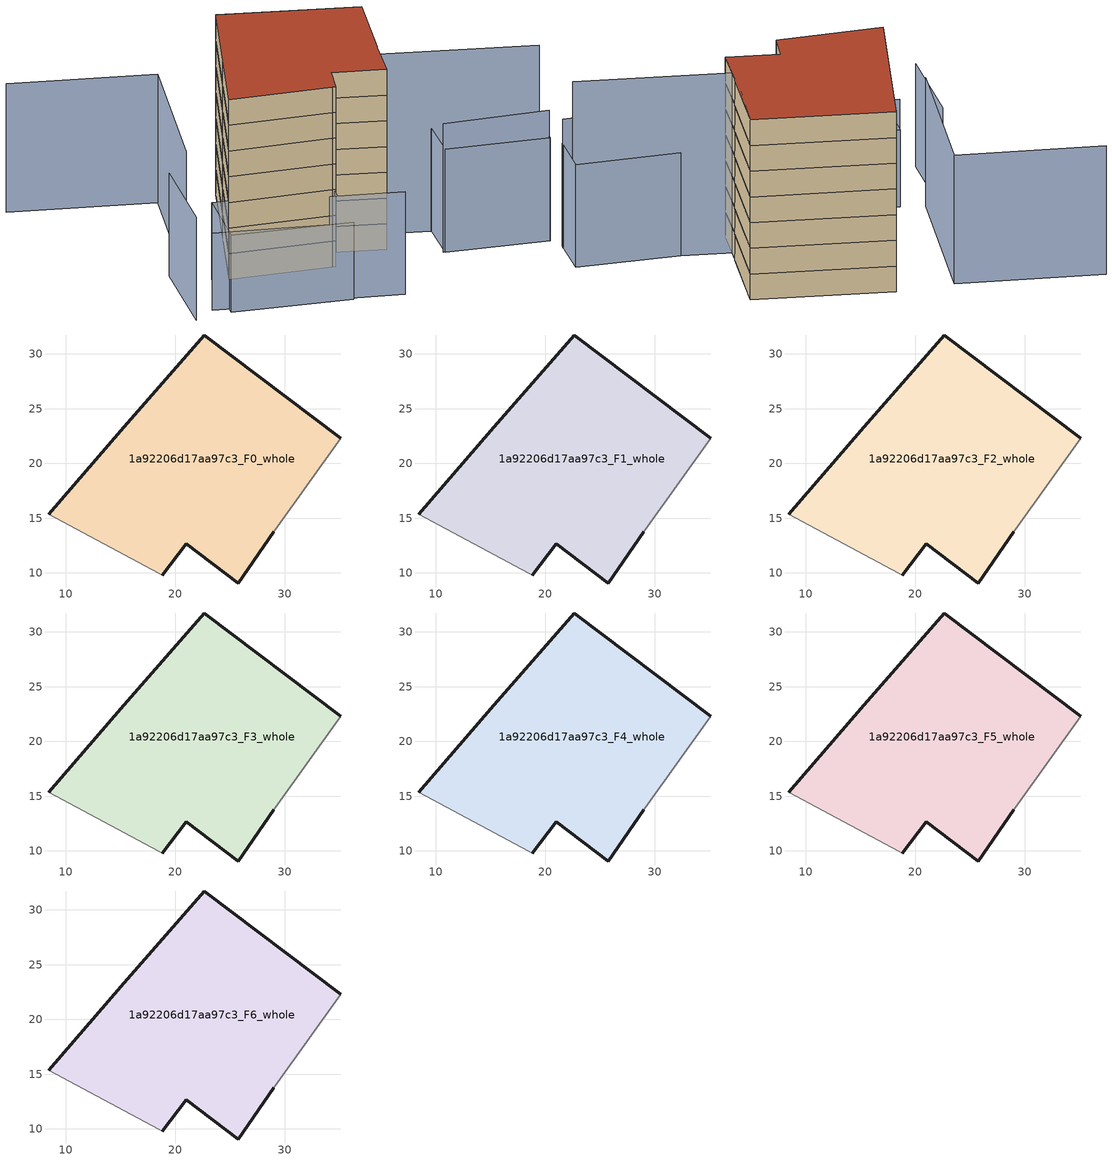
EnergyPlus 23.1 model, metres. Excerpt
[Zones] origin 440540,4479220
1a92206d17aa97c3_F0_whole
 floor ground (EU_floor_Construction): 35.15,22.31 29.15,13.96 29,13.75 25.78,9.08 21.04,12.67 18.85,9.77 18.52,9.95 8.45,15.37 15.06,22.98 22.67,31.73 z0
 wall outside (EU_wall_Construction): 18.85,9.77 21.04,12.67 25.78,9.08 29,13.75 / 35.15,22.31 22.67,31.73 15.06,22.98 8.45,15.37 z0:3
 wall adiabatic (EU_wall_Construction): 8.45,15.37 18.52,9.95 18.85,9.77 / 29,13.75 29.15,13.96 35.15,22.31 z0:3
1a92206d17aa97c3_F1_whole
 floor to 1a92206d17aa97c3_F0_whole (EU_floor_Construction): 35.15,22.31 29.15,13.96 29,13.75 25.78,9.08 21.04,12.67 18.85,9.77 18.52,9.95 8.45,15.37 15.06,22.98 22.67,31.73 z3
 wall outside (EU_wall_Construction): 18.85,9.77 21.04,12.67 25.78,9.08 29,13.75 / 35.15,22.31 22.67,31.73 15.06,22.98 8.45,15.37 z3:6
 wall adiabatic (EU_wall_Construction): 8.45,15.37 18.52,9.95 18.85,9.77 / 29,13.75 29.15,13.96 35.15,22.31 z3:6
1a92206d17aa97c3_F2_whole
 floor to 1a92206d17aa97c3_F1_whole (EU_floor_Construction): 35.15,22.31 29.15,13.96 29,13.75 25.78,9.08 21.04,12.67 18.85,9.77 18.52,9.95 8.45,15.37 15.06,22.98 22.67,31.73 z6
 wall outside (EU_wall_Construction): 18.85,9.77 21.04,12.67 25.78,9.08 29,13.75 / 35.15,22.31 22.67,31.73 15.06,22.98 8.45,15.37 z6:9
 wall adiabatic (EU_wall_Construction): 8.45,15.37 18.52,9.95 18.85,9.77 / 29,13.75 29.15,13.96 35.15,22.31 z6:9
1a92206d17aa97c3_F3_whole
 floor to 1a92206d17aa97c3_F2_whole (EU_floor_Construction): 35.15,22.31 29.15,13.96 29,13.75 25.78,9.08 21.04,12.67 18.85,9.77 18.52,9.95 8.45,15.37 15.06,22.98 22.67,31.73 z9
 wall outside (EU_wall_Construction): 18.85,9.77 21.04,12.67 25.78,9.08 29,13.75 / 35.15,22.31 22.67,31.73 15.06,22.98 8.45,15.37 z9:12
 wall adiabatic (EU_wall_Construction): 8.45,15.37 18.52,9.95 18.85,9.77 / 29,13.75 29.15,13.96 35.15,22.31 z9:12
1a92206d17aa97c3_F4_whole
 floor to 1a92206d17aa97c3_F3_whole (EU_floor_Construction): 35.15,22.31 29.15,13.96 29,13.75 25.78,9.08 21.04,12.67 18.85,9.77 18.52,9.95 8.45,15.37 15.06,22.98 22.67,31.73 z12
 wall outside (EU_wall_Construction): 18.85,9.77 21.04,12.67 25.78,9.08 29,13.75 / 35.15,22.31 22.67,31.73 15.06,22.98 8.45,15.37 z12:15
 wall adiabatic (EU_wall_Construction): 8.45,15.37 18.52,9.95 18.85,9.77 / 29,13.75 29.15,13.96 35.15,22.31 z12:15
1a92206d17aa97c3_F5_whole
 floor to 1a92206d17aa97c3_F4_whole (EU_floor_Construction): 35.15,22.31 29.15,13.96 29,13.75 25.78,9.08 21.04,12.67 18.85,9.77 18.52,9.95 8.45,15.37 15.06,22.98 22.67,31.73 z15
 wall outside (EU_wall_Construction): 18.85,9.77 21.04,12.67 25.78,9.08 29,13.75 / 35.15,22.31 22.67,31.73 15.06,22.98 8.45,15.37 z15:18
 wall adiabatic (EU_wall_Construction): 8.45,15.37 18.52,9.95 18.85,9.77 / 29,13.75 29.15,13.96 35.15,22.31 z15:18
1a92206d17aa97c3_F6_whole
 floor to 1a92206d17aa97c3_F5_whole (EU_floor_Construction): 35.15,22.31 29.15,13.96 29,13.75 25.78,9.08 21.04,12.67 18.85,9.77 18.52,9.95 8.45,15.37 15.06,22.98 22.67,31.73 z18
 wall outside (EU_wall_Construction): 18.85,9.77 21.04,12.67 25.78,9.08 29,13.75 / 35.15,22.31 22.67,31.73 15.06,22.98 8.45,15.37 z18:21
 wall adiabatic (EU_wall_Construction): 8.45,15.37 18.52,9.95 18.85,9.77 / 29,13.75 29.15,13.96 35.15,22.31 z18:21
 roof outside (EU_roof_Construction): 29,13.75 29.15,13.96 35.15,22.31 22.67,31.73 15.06,22.98 8.45,15.37 18.52,9.95 18.85,9.77 21.04,12.67 25.78,9.08 z21
shading: 29.55,4.35 39.92,-1.1 / 3.7,44.22 16.86,34.66 / 16.86,34.66 5.08,18.44 z0:15; 12.47,4.19 19.11,-0.43 / 4.61,20.49 -1.29,10.47 / 39.71,-1.46 29.7,4.25 / 29.7,4.25 32.47,9.11 / 32.47,9.11 42.48,3.4 / 42.48,3.4 39.71,-1.46 z0:12; 1.7,11.07 12.18,3.78 / 14.35,2.49 2.78,9.26 / 2.78,9.26 7.1,16.64 / 7.1,16.64 18.67,9.86 / 18.67,9.86 14.35,2.49 z0:9; 41.68,2.15 27.83,12.61 / 27.83,12.61 35.15,22.31 z0:21
[Building]
EU S2 Campaign: North Axis=0; Terrain=City; Solar Distribution=FullExterior
[Site:Location]
Madrid: Latitude=40.5; Longitude=-3.5; Time Zone=1; Elevation=609
[SizingPeriod:WeatherFileDays]
AnnualSizingPeriod: Begin Month=1; Begin Day of Month=1; End Month=12; End Day of Month=31; Day of Week for Start Day=Monday; Use Weather File Daylight Saving Period=No; Use Weather File Rain and Snow Indicators=No
[MATERIAL]
EU_InternalMass_Material: Roughness=MediumRough; Thickness=0.1; Conductivity=1; Density=1800; Specific Heat=900; Thermal Absorptance=0.9; Solar Absorptance=0.7; Visible Absorptance=0.7
[MATERIAL:NOMASS] Roughness=MediumRough; Thermal Absorptance=0.9; Solar Absorptance=0.7; Visible Absorptance=0.7
Name | Thermal Resistance
EU_wall_NoMass; EU_roof_NoMass | 2.16768
EU_floor_NoMass | 1.14339
[CONSTRUCTION]
EU_wall_Construction: EU_wall_NoMass
EU_roof_Construction: EU_roof_NoMass
EU_floor_Construction: EU_floor_NoMass
EU_InternalMass_Construction: EU_InternalMass_Material
[ZONE] Type=1; Multiplier=1; Ceiling Height=autocalculate; Floor Area=autocalculate; Part of Total Floor Area=Yes
Name | Volume
1a92206d17aa97c3_F0_whole | 952.596
1a92206d17aa97c3_F1_whole; 1a92206d17aa97c3_F2_whole; 1a92206d17aa97c3_F3_whole; 1a92206d17aa97c3_F4_whole; 1a92206d17aa97c3_F5_whole; 1a92206d17aa97c3_F6_whole | 952.597
[INTERNALMASS] Construction=EU_InternalMass_Construction; Surface Area=317.532
Name | Zone or ZoneList
1a92206d17aa97c3_F0_whole_EU_InternalMass | 1a92206d17aa97c3_F0_whole
1a92206d17aa97c3_F1_whole_EU_InternalMass | 1a92206d17aa97c3_F1_whole
1a92206d17aa97c3_F2_whole_EU_InternalMass | 1a92206d17aa97c3_F2_whole
1a92206d17aa97c3_F3_whole_EU_InternalMass | 1a92206d17aa97c3_F3_whole
1a92206d17aa97c3_F4_whole_EU_InternalMass | 1a92206d17aa97c3_F4_whole
1a92206d17aa97c3_F5_whole_EU_InternalMass | 1a92206d17aa97c3_F5_whole
1a92206d17aa97c3_F6_whole_EU_InternalMass | 1a92206d17aa97c3_F6_whole
[OTHEREQUIPMENT] Fuel Type=Electricity; Design Level Calculation Method=Watts/Area; Power per Zone Floor Area=1; Fraction Latent=0; Fraction Radiant=0; Fraction Lost=0; Carbon Dioxide Generation Rate=0; EndUse Subcategory=EU_Step8_InternalGains
Name | Zone or ZoneList or Space or SpaceList | Schedule
EU_Step8_InternalGain_1a92206d17aa97c3_F0_whole_f000 | 1a92206d17aa97c3_F0_whole | EU_Step8_GainSchedule_1a92206d17aa97c3_F0_whole_f000
EU_Step8_InternalGain_1a92206d17aa97c3_F1_whole_f000 | 1a92206d17aa97c3_F1_whole | EU_Step8_GainSchedule_1a92206d17aa97c3_F1_whole_f000
EU_Step8_InternalGain_1a92206d17aa97c3_F2_whole_f000 | 1a92206d17aa97c3_F2_whole | EU_Step8_GainSchedule_1a92206d17aa97c3_F2_whole_f000
EU_Step8_InternalGain_1a92206d17aa97c3_F3_whole_f000 | 1a92206d17aa97c3_F3_whole | EU_Step8_GainSchedule_1a92206d17aa97c3_F3_whole_f000
EU_Step8_InternalGain_1a92206d17aa97c3_F4_whole_f000 | 1a92206d17aa97c3_F4_whole | EU_Step8_GainSchedule_1a92206d17aa97c3_F4_whole_f000
EU_Step8_InternalGain_1a92206d17aa97c3_F5_whole_f000 | 1a92206d17aa97c3_F5_whole | EU_Step8_GainSchedule_1a92206d17aa97c3_F5_whole_f000
EU_Step8_InternalGain_1a92206d17aa97c3_F6_whole_f000 | 1a92206d17aa97c3_F6_whole | EU_Step8_GainSchedule_1a92206d17aa97c3_F6_whole_f000
[ZONEVENTILATION:DESIGNFLOWRATE] Schedule=EU_AlwaysOn; Design Flow Rate Calculation Method=AirChanges/Hour; Air Changes per Hour=0.480546; Ventilation Type=Natural; Fan Pressure Rise=0; Fan Total Efficiency=1; Constant Term Coefficient=1; Temperature Term Coefficient=0; Velocity Term Coefficient=0; Velocity Squared Term Coefficient=0; Minimum Indoor Temperature=-100; Maximum Indoor Temperature=100; Delta Temperature=-100; Minimum Outdoor Temperature=-100; Maximum Outdoor Temperature=100; Maximum Wind Speed=40
Name | Zone or ZoneList or Space or SpaceList
EU_ConstantAir_1a92206d17aa97c3_F0_whole | 1a92206d17aa97c3_F0_whole
EU_ConstantAir_1a92206d17aa97c3_F1_whole | 1a92206d17aa97c3_F1_whole
EU_ConstantAir_1a92206d17aa97c3_F2_whole | 1a92206d17aa97c3_F2_whole
EU_ConstantAir_1a92206d17aa97c3_F3_whole | 1a92206d17aa97c3_F3_whole
EU_ConstantAir_1a92206d17aa97c3_F4_whole | 1a92206d17aa97c3_F4_whole
EU_ConstantAir_1a92206d17aa97c3_F5_whole | 1a92206d17aa97c3_F5_whole
EU_ConstantAir_1a92206d17aa97c3_F6_whole | 1a92206d17aa97c3_F6_whole
[HVACTEMPLATE:THERMOSTAT] Constant Heating Setpoint=20; Constant Cooling Setpoint=50
EU_HeatOnly_1a92206d17aa97c3_F0_whole; EU_HeatOnly_1a92206d17aa97c3_F1_whole; EU_HeatOnly_1a92206d17aa97c3_F2_whole; EU_HeatOnly_1a92206d17aa97c3_F3_whole; EU_HeatOnly_1a92206d17aa97c3_F4_whole; EU_HeatOnly_1a92206d17aa97c3_F5_whole; EU_HeatOnly_1a92206d17aa97c3_F6_whole
[HVACTEMPLATE:ZONE:IDEALLOADSAIRSYSTEM] System Availability Schedule=EU_AlwaysOn; Maximum Heating Supply Air Temperature=50; Minimum Cooling Supply Air Temperature=13; Maximum Heating Supply Air Humidity Ratio=0.0156; Minimum Cooling Supply Air Humidity Ratio=0.0077; Heating Limit=NoLimit; Cooling Limit=NoLimit; Heating Availability Schedule=EU_AlwaysOn; Cooling Availability Schedule=EU_CoolingOff; Dehumidification Control Type=ConstantSensibleHeatRatio; Cooling Sensible Heat Ratio=0.7; Dehumidification Setpoint=60; Humidification Control Type=None; Humidification Setpoint=30; Outdoor Air Method=None; Outdoor Air Flow Rate per Person=0.00944; Outdoor Air Flow Rate per Zone Floor Area=0; Outdoor Air Flow Rate per Zone=0; Demand Controlled Ventilation Type=None; Outdoor Air Economizer Type=NoEconomizer; Heat Recovery Type=None; Sensible Heat Recovery Effectiveness=0.7; Latent Heat Recovery Effectiveness=0.65
Name | Template Thermostat
1a92206d17aa97c3_F0_whole | EU_HeatOnly_1a92206d17aa97c3_F0_whole
1a92206d17aa97c3_F1_whole | EU_HeatOnly_1a92206d17aa97c3_F1_whole
1a92206d17aa97c3_F2_whole | EU_HeatOnly_1a92206d17aa97c3_F2_whole
1a92206d17aa97c3_F3_whole | EU_HeatOnly_1a92206d17aa97c3_F3_whole
1a92206d17aa97c3_F4_whole | EU_HeatOnly_1a92206d17aa97c3_F4_whole
1a92206d17aa97c3_F5_whole | EU_HeatOnly_1a92206d17aa97c3_F5_whole
1a92206d17aa97c3_F6_whole | EU_HeatOnly_1a92206d17aa97c3_F6_whole
[SIZING:ZONE] Zone Cooling Design Supply Air Temperature Input Method=SupplyAirTemperature; Zone Cooling Design Supply Air Temperature=13; Zone Heating Design Supply Air Temperature Input Method=SupplyAirTemperature; Zone Heating Design Supply Air Temperature=50; Zone Cooling Design Supply Air Humidity Ratio=0.008; Zone Heating Design Supply Air Humidity Ratio=0.008; Cooling Design Air Flow Method=DesignDay; Cooling Design Air Flow Rate=0; Cooling Minimum Air Flow per Zone Floor Area=0.000762; Cooling Minimum Air Flow=0; Cooling Minimum Air Flow Fraction=0.2; Heating Design Air Flow Method=DesignDay; Heating Design Air Flow Rate=0; Heating Maximum Air Flow per Zone Floor Area=0.002032; Heating Maximum Air Flow=0.141576; Heating Maximum Air Flow Fraction=0.3; Account for Dedicated Outdoor Air System=No; Dedicated Outdoor Air System Control Strategy=NeutralSupplyAir; Dedicated Outdoor Air Low Setpoint Temperature for Design=autosize; Dedicated Outdoor Air High Setpoint Temperature for Design=autosize; Zone Load Sizing Method=Sensible Load Only No Latent Load; Zone Latent Cooling Design Supply Air Humidity Ratio Input Method=HumidityRatioDifference; Zone Cooling Design Supply Air Humidity Ratio Difference=0.005; Zone Latent Heating Design Supply Air Humidity Ratio Input Method=HumidityRatioDifference; Zone Humidification Design Supply Air Humidity Ratio Difference=0.005
1a92206d17aa97c3_F0_whole; 1a92206d17aa97c3_F1_whole; 1a92206d17aa97c3_F2_whole; 1a92206d17aa97c3_F3_whole; 1a92206d17aa97c3_F4_whole; 1a92206d17aa97c3_F5_whole; 1a92206d17aa97c3_F6_whole
[SCHEDULE:CONSTANT]
Name | Hourly Value
EU_AlwaysOn | 1
EU_CoolingOff | 0
[SCHEDULE:FILE] Column Number=1; Rows to Skip at Top=0; Number of Hours of Data=8760; Column Separator=Comma; Interpolate to Timestep=No; Minutes per Item=60; Adjust Schedule for Daylight Savings=Yes
Name | File
EU_Step8_GainSchedule_1a92206d17aa97c3_F0_whole_f000 | ../../schedules/1a92206d17aa97c3/1a92206d17aa97c3_F0_whole_f000_gain.csv
EU_Step8_GainSchedule_1a92206d17aa97c3_F1_whole_f000 | ../../schedules/1a92206d17aa97c3/1a92206d17aa97c3_F1_whole_f000_gain.csv
EU_Step8_GainSchedule_1a92206d17aa97c3_F2_whole_f000 | ../../schedules/1a92206d17aa97c3/1a92206d17aa97c3_F2_whole_f000_gain.csv
EU_Step8_GainSchedule_1a92206d17aa97c3_F3_whole_f000 | ../../schedules/1a92206d17aa97c3/1a92206d17aa97c3_F3_whole_f000_gain.csv
EU_Step8_GainSchedule_1a92206d17aa97c3_F4_whole_f000 | ../../schedules/1a92206d17aa97c3/1a92206d17aa97c3_F4_whole_f000_gain.csv
EU_Step8_GainSchedule_1a92206d17aa97c3_F5_whole_f000 | ../../schedules/1a92206d17aa97c3/1a92206d17aa97c3_F5_whole_f000_gain.csv
EU_Step8_GainSchedule_1a92206d17aa97c3_F6_whole_f000 | ../../schedules/1a92206d17aa97c3/1a92206d17aa97c3_F6_whole_f000_gain.csv
